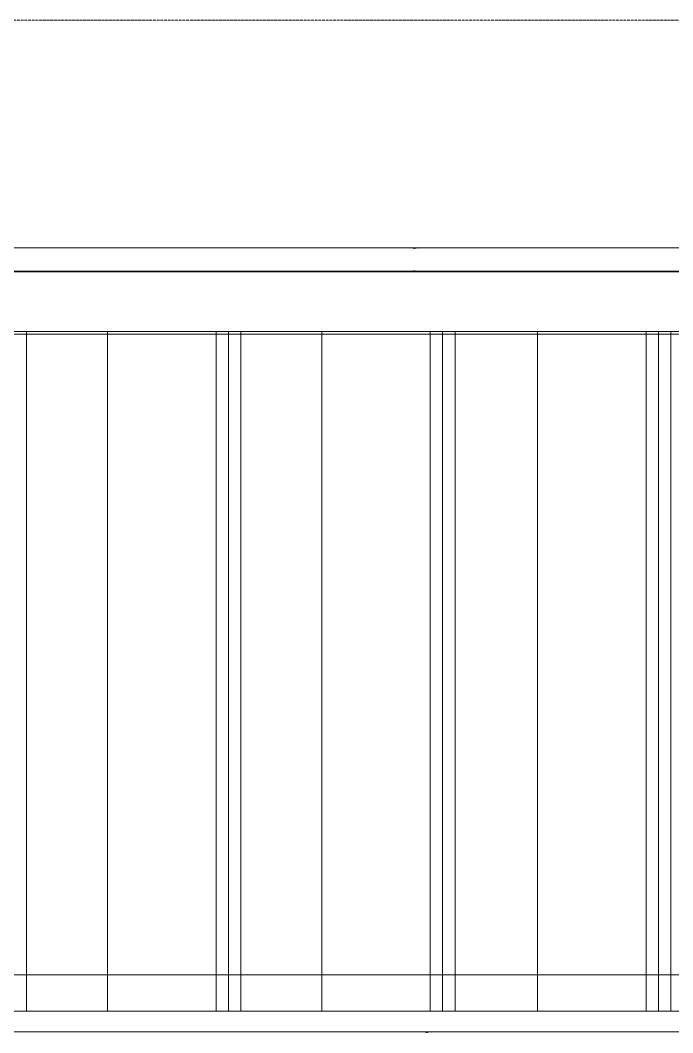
# Model space of a CAD drawing. Header units: centimetres. Extents: x -13617 to -9515, y -261 to 6553.
# Drawn here: x -12877.2 to -12792.7, y 5583.3 to 5714.4 of the extents above; entities that cross this region are included whole.
import ezdxf

# ---------------------------------------------------------------- set-up
doc = ezdxf.new("R2010")
doc.units = ezdxf.units.CM
doc.linetypes.add('_Overhead', pattern=[0.47625, 0.3175, -0.15875])
doc.linetypes.add('_Overhead_2_', pattern=[0.47625, 0.3175, -0.15875])
for name, color, linetype, lineweight in [('A-FLOR', 7, 'Continuous', 9), ('A-FLOR-HRAL', 7, 'Continuous', 9), ('S-BEAM', 7, 'Continuous', 9)]:
    doc.layers.add(name, color=color, linetype=linetype, lineweight=lineweight)

# ---------------------------------------------------------------- blocks, each defined once
blk = doc.blocks.new('Railings 6 - Railings 6-1757785-Planta patio maniobras')
at = {"layer": 'A-FLOR-HRAL', "color": 254, "true_color": 0xd4d4d4}
for p, q in [((-12713.62, 5681.75), (-12945.29, 5681.75)), ((-12945.29, 5678.75), (-12713.62, 5678.75))]:
    blk.add_line(p, q, dxfattribs=at)
for start, end in [(84.4035, 111.1317), (248.8683, 275.5965)]:
    blk.add_arc((-12825.36, 5680.25), 1.5, start, end, dxfattribs=at)
blk = doc.blocks.new('Railings 7 - Railings 6-1760190-Planta patio maniobras')
at = {"layer": 'A-FLOR-HRAL', "color": 254, "true_color": 0xd4d4d4}
blk.add_line((-12713.62, 5681.75), (-12945.29, 5681.75), dxfattribs=at)
blk.add_arc((-12825.36, 5680.25), 1.5, 84.4035, 111.1317, dxfattribs=at)
blk = doc.blocks.new('Railings 20 - Railings 16-1765549-Planta patio maniobras')
at = {"layer": 'A-FLOR-HRAL', "color": 254, "true_color": 0xd4d4d4}
for p, q in [((-12914.03, 5570.46), (-12912.43, 5570.46)), ((-12912.43, 5570.46), (-12901.92, 5570.46)), ((-12912.43, 5570.46), (-12912.43, 5570.09)), ((-12912.43, 5570.09), (-12912.43, 5487.1)), ((-12901.92, 5570.46), (-12887.84, 5570.46)), ((-12901.92, 5570.46), (-12901.92, 5570.09)), ((-12901.92, 5570.09), (-12901.92, 5487.1)), ((-12887.84, 5570.46), (-12886.24, 5570.46)), ((-12887.84, 5570.46), (-12887.84, 5570.09)), ((-12887.84, 5570.09), (-12887.84, 5487.1)), ((-12886.24, 5570.46), (-12884.64, 5570.46)), ((-12886.24, 5570.46), (-12886.24, 5570.09)), ((-12886.24, 5570.09), (-12886.24, 5487.1)), ((-12884.64, 5570.46), (-12874.16, 5570.46)), ((-12884.64, 5570.46), (-12884.64, 5570.09)), ((-12884.64, 5570.09), (-12884.64, 5487.1)), ((-12874.16, 5570.46), (-12860.08, 5570.46)), ((-12874.16, 5570.46), (-12874.16, 5570.09)), ((-12874.16, 5570.09), (-12874.16, 5487.1)), ((-12860.08, 5570.46), (-12858.48, 5570.46)), ((-12860.08, 5570.46), (-12860.08, 5570.09)), ((-12860.08, 5570.09), (-12860.08, 5487.1)), ((-12858.48, 5570.46), (-12856.87, 5570.46)), ((-12858.48, 5570.46), (-12858.48, 5570.09)), ((-12858.48, 5570.09), (-12858.48, 5487.1)), ((-12856.87, 5570.46), (-12846.17, 5570.46)), ((-12856.87, 5570.46), (-12856.87, 5570.09)), ((-12856.87, 5570.09), (-12856.87, 5487.1)), ((-12846.17, 5570.46), (-12832.09, 5570.46)), ((-12846.17, 5570.46), (-12846.17, 5570.09)), ((-12846.17, 5570.09), (-12846.17, 5487.1)), ((-12832.09, 5570.46), (-12830.49, 5570.46)), ((-12832.09, 5570.46), (-12832.09, 5570.09)), ((-12832.09, 5570.09), (-12832.09, 5487.1)), ((-12830.49, 5570.46), (-12828.89, 5570.46)), ((-12830.49, 5570.46), (-12830.49, 5570.09)), ((-12830.49, 5570.09), (-12830.49, 5487.1)), ((-12828.89, 5570.46), (-12818.96, 5570.46)), ((-12828.89, 5570.46), (-12828.89, 5570.09)), ((-12828.89, 5570.09), (-12828.89, 5487.1)), ((-12912.43, 5487.1), (-12912.43, 5482.42)), ((-12901.92, 5487.1), (-12901.92, 5482.42)), ((-12887.84, 5487.1), (-12887.84, 5482.42)), ((-12886.24, 5487.1), (-12886.24, 5482.42)), ((-12884.64, 5487.1), (-12884.64, 5482.42)), ((-12874.16, 5487.1), (-12874.16, 5482.42)), ((-12860.08, 5487.1), (-12860.08, 5482.42)), ((-12858.48, 5487.1), (-12858.48, 5482.42)), ((-12856.87, 5487.1), (-12856.87, 5482.42)), ((-12846.17, 5487.1), (-12846.17, 5482.42)), ((-12832.09, 5487.1), (-12832.09, 5482.42)), ((-12830.49, 5487.1), (-12830.49, 5482.42)), ((-12828.89, 5487.1), (-12828.89, 5482.42)), ((-12912.43, 5482.42), (-12914.03, 5482.42)), ((-12901.92, 5482.42), (-12912.43, 5482.42)), ((-12887.84, 5482.42), (-12901.92, 5482.42)), ((-12886.24, 5482.42), (-12887.84, 5482.42)), ((-12884.64, 5482.42), (-12886.24, 5482.42)), ((-12874.16, 5482.42), (-12884.64, 5482.42)), ((-12860.08, 5482.42), (-12874.16, 5482.42)), ((-12858.48, 5482.42), (-12860.08, 5482.42)), ((-12856.87, 5482.42), (-12858.48, 5482.42)), ((-12846.17, 5482.42), (-12856.87, 5482.42)), ((-12832.09, 5482.42), (-12846.17, 5482.42)), ((-12830.49, 5482.42), (-12832.09, 5482.42)), ((-12828.89, 5482.42), (-12830.49, 5482.42)), ((-12818.96, 5482.42), (-12828.89, 5482.42))]:
    blk.add_line(p, q, dxfattribs=at)
blk = doc.blocks.new('PQ_RVR_EST-01_ZZ_ZZ_MO_T_A_rvt-1-Planta patio maniobras')
at = {"layer": 'A-FLOR', "color": 254, "linetype": '_Overhead', "true_color": 0xd4d4d4}
for p, q in [((-13199.05, 5714.43), (-12489.18, 5714.43)), ((-12489.18, 5714.43), (-13199.05, 5714.43))]:
    blk.add_line(p, q, dxfattribs=at)
at = {"layer": 'S-BEAM', "color": 254, "true_color": 0xcccccc}
for p, q in [((-12710.1, 5681.83), (-12950.83, 5681.83)), ((-12709.8, 5681.83), (-12935.15, 5681.83)), ((-12709.8, 5681.83), (-12934.85, 5681.83)), ((-12710.1, 5673.77), (-12949.83, 5673.77)), ((-12949.83, 5590.78), (-12711.13, 5590.78))]:
    blk.add_line(p, q, dxfattribs=at)
at = {"layer": 'A-FLOR-HRAL', "color": 254, "linetype": '_Overhead', "lineweight": 9, "true_color": 0xd4d4d4}
for name, p in [('Railings 6 - Railings 6-1757785-Planta patio maniobras', (-0.34, 3.19)), ('Railings 20 - Railings 16-1765549-Planta patio maniobras', (36, 103.68)), ('Railings 7 - Railings 6-1760190-Planta patio maniobras', (1.23, -98.35))]:
    blk.add_blockref(name, p, dxfattribs=at)
blk = doc.blocks.new('PQ_RVR_ARQ-01_ZZ_ZZ_MO_T_A_rvt-1-Planta patio maniobras')
at = {"layer": 'A-FLOR', "color": 254, "linetype": '_Overhead_2_', "true_color": 0xd4d4d4}
for p, q in [((-13199.05, 5714.43), (-12489.18, 5714.43)), ((-12489.18, 5714.43), (-13199.05, 5714.43))]:
    blk.add_line(p, q, dxfattribs=at)

msp = doc.modelspace()

# ---------------------------------------------------------------- block references
at = {"lineweight": 5}
msp.add_blockref('PQ_RVR_EST-01_ZZ_ZZ_MO_T_A_rvt-1-Planta patio maniobras', (0, 0), dxfattribs=at)

# ---------------------------------------------------------------- next in the draw order: block references
msp.add_blockref('PQ_RVR_ARQ-01_ZZ_ZZ_MO_T_A_rvt-1-Planta patio maniobras', (0, 0), dxfattribs=at)

doc.saveas('drawing.dxf')
